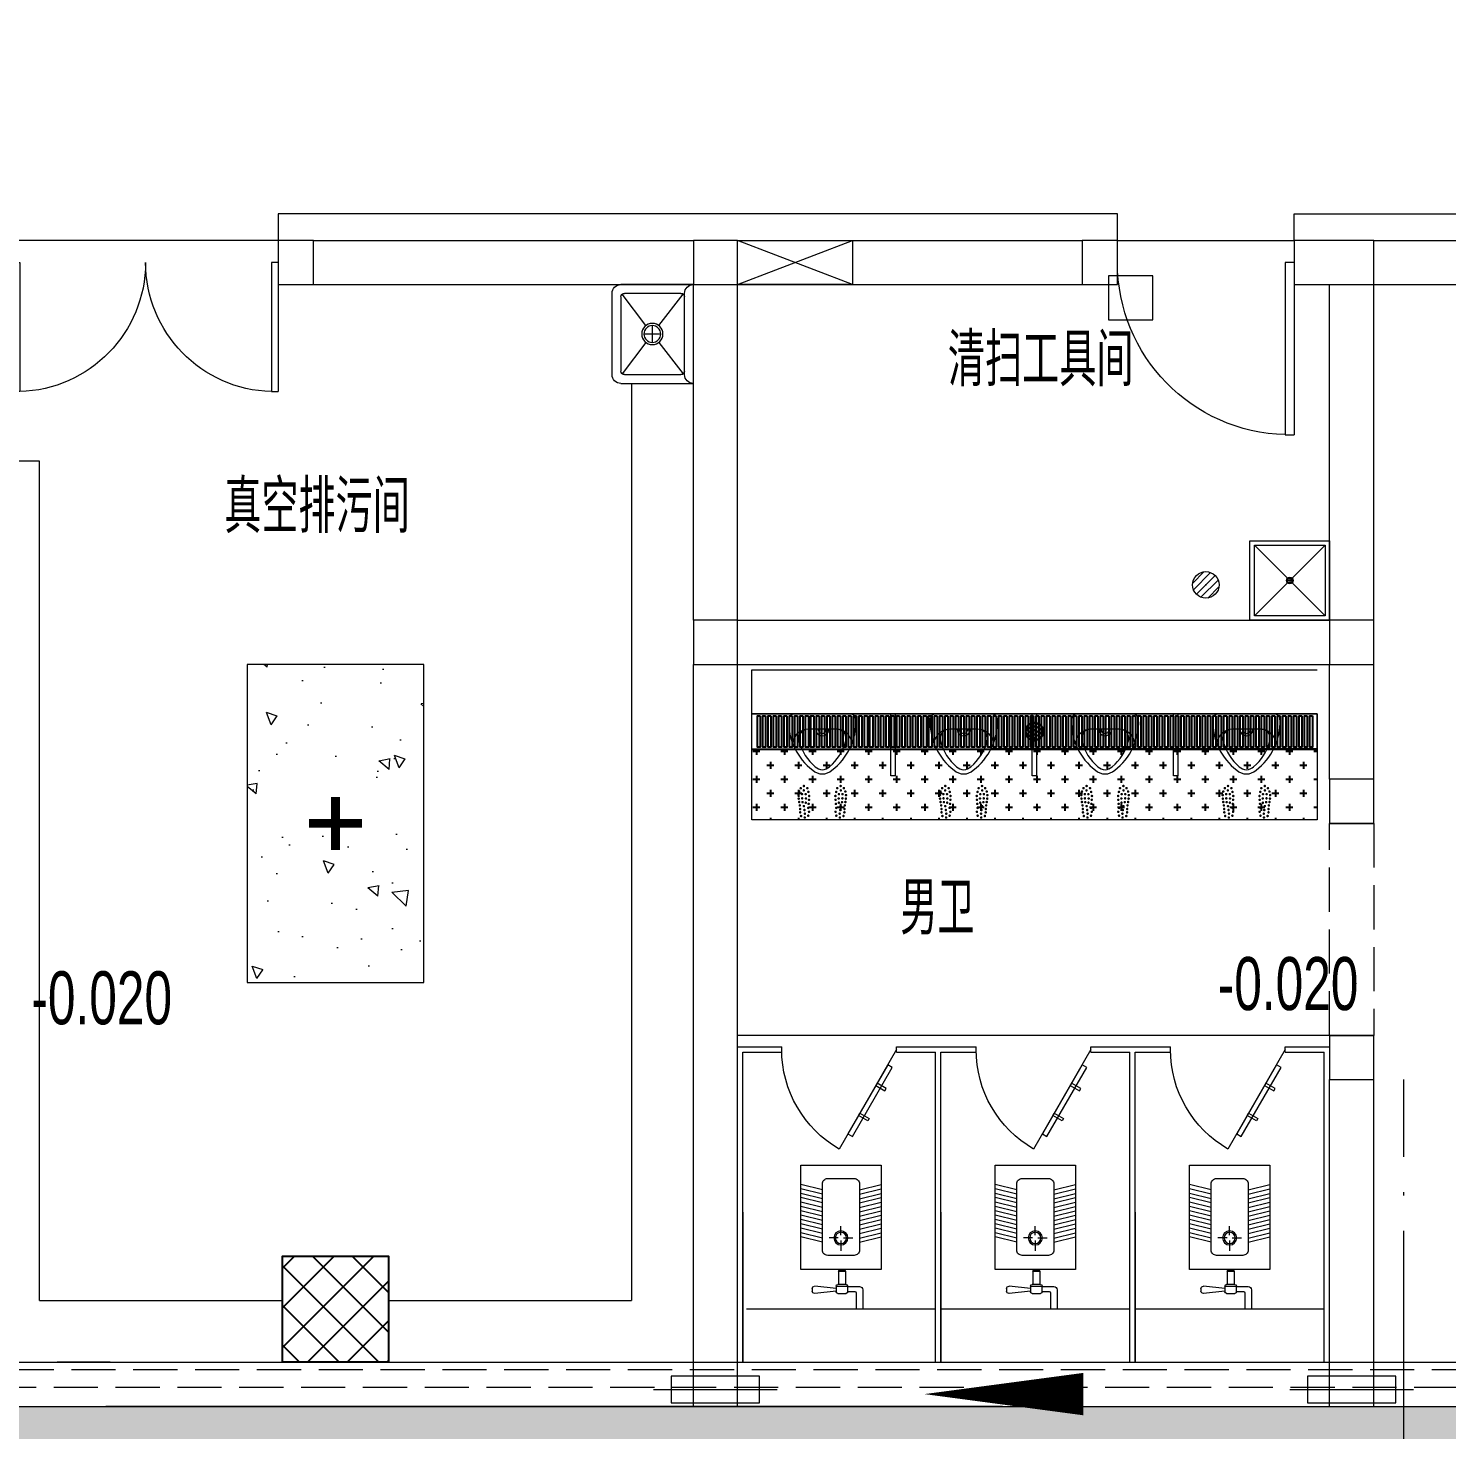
# Model space of a CAD drawing. Extents: x 4 to 13611208, y -605838 to 574722.
# Drawn here: x 13309614 to 13317640, y 207578 to 215510 of the extents above; entities that cross this region are included whole.
import ezdxf

# ---------------------------------------------------------------- set-up
doc = ezdxf.new("R2010")
doc.units = 0
doc.header["$LTSCALE"] = 1000
doc.header["$MEASUREMENT"] = 0
doc.linetypes.add('DASH', pattern=[0.35, 0.25, -0.1])
doc.linetypes.add('DOTE', pattern=[2.42, 2, -0.2, 0.02, -0.2])
for name, color, linetype, lineweight in [('1-卫生洁具', 8, 'Continuous', 5), ('1-卫生间-设备', 8, 'Continuous', 13), ('1-预埋件', 8, 'Continuous', 5), ('建筑底图', 8, 'Continuous', 13), ('预埋件', 8, 'Continuous', 5)]:
    doc.layers.add(name, color=color, linetype=linetype, lineweight=lineweight)
doc.layers.add('洁具', color=253, linetype='Continuous')
doc.layers.add('脚丫子', color=8, linetype='Continuous')
doc.styles.add('C', font='HZTXT_E', dxfattribs={"width": 0.7, "bigfont": 'HZTXT'})

# ---------------------------------------------------------------- blocks, each defined once
blk = doc.blocks.new('dxg')
at = {"layer": '预埋件', "color": 8}
blk.add_line((12400099.7, -4150605.3), (12400799.7, -4150605.3), dxfattribs=at)
blk.add_lwpolyline([(12400199.7, -4150680.3), (12400199.7, -4150530.3), (12400699.7, -4150530.3), (12400699.7, -4150680.3), (12400199.7, -4150680.3)], dxfattribs=at)
blk = doc.blocks.new('$plan$00002154')
for p, q in [((-449.999625, 450), (449.999625, 450)), ((-449.999625, -450), (-449.999625, 450)), ((-399.999625, 400), (399.999625, 400)), ((-399.999625, 400), (-26.107125, 26.1075)), ((-399.999625, -400), (-399.999625, 400)), ((26.392875, 26.3925), (399.999625, 400)), ((399.999625, 400), (399.999625, -400)), ((449.999625, 450), (449.999625, -450)), ((24.999625, 0), (-24.999625, 0)), ((0.000375, -25), (0.000375, 25)), ((-399.999625, -400), (-26.497125, -26.495)), ((26.584875, -26.585), (399.999625, -400)), ((449.999625, -450), (-449.999625, -450)), ((399.999625, -400), (-399.999625, -400))]:
    blk.add_line(p, q)
for radius in [37.5, 25]:
    blk.add_circle((0.000375, 0), radius)
blk = doc.blocks.new('小便斗')
at = {"layer": '1-卫生洁具'}
for p, q in [((4656537.5, -5638113.1), (4656537.5, -5638428.8)), ((4656624.2, -5638190.4), (4656624.2, -5638351.5))]:
    blk.add_line(p, q, dxfattribs=at)
for centre, radius, start, end in [((4656569.7, -5638113.1), 32.2, 85.60608, 180), ((4656584.7, -5638418.5), 337.8, 36.72012, 92.13291), ((4656717, -5638193.9), 92.9, 102.05962, 177.86108), ((4656677.8, -5638190.4), 53.7, 70.37171, 180), ((4656622.2, -5638409.3), 279.3, 39.88643, 74.70659), ((4656624.2, -5638271.1), 37.2, 270, 90), ((4656624.2, -5638271.1), 23.7, 270, 90), ((4656780.9, -5638279.1), 74, 6.29603, 41.33365), ((4656780.9, -5638262.8), 74, 318.66635, 353.70397), ((4656797.9, -5638271.5), 79.6, 0.38339, 43.68231), ((4656797.9, -5638270.4), 79.6, 316.31769, 359.61661), ((4656584.7, -5638123.4), 337.8, 267.86709, 323.27988), ((4656717, -5638348), 92.9, 182.13892, 257.94038), ((4656677.8, -5638351.5), 53.7, 180, 289.62829), ((4656622.2, -5638132.6), 279.3, 285.29341, 320.11357), ((4656569.7, -5638428.8), 32.2, 180, 274.39392)]:
    blk.add_arc(centre, radius, start, end, dxfattribs=at)
blk = doc.blocks.new('tyrty')
at = {"layer": '脚丫子', "const_width": 20}
for points in [[(278512, -251749, 1), (278517, -251729, 1)], [(278558, -251785, 1), (278564, -251766, 1)], [(278563, -251715, 1), (278569, -251696, 1)], [(278616, -251751, 1), (278622, -251732, 1)], [(278473, -251857, 1), (278479, -251838, 1)], [(278473, -251914, 1), (278479, -251895, 1)], [(278479, -251968, 1), (278485, -251948, 1)], [(278485, -251801, 1), (278491, -251782, 1)], [(278487, -252022, 1), (278493, -252003, 1)], [(278529, -251844, 1), (278535, -251825, 1)], [(278529, -251911, 1), (278535, -251892, 1)], [(278533, -251972, 1), (278538, -251953, 1)], [(278584, -251982, 1), (278589, -251963, 1)], [(278587, -251846, 1), (278592, -251827, 1)], [(278589, -251915, 1), (278594, -251896, 1)], [(278629, -252003, 1), (278635, -251984, 1)], [(278631, -251812, 1), (278637, -251793, 1)], [(278637, -251938, 1), (278643, -251919, 1)], [(278642, -251877, 1), (278648, -251858, 1)], [(278490, -252080, 1), (278495, -252061, 1)], [(278490, -252133, 1), (278496, -252114, 1)], [(278501, -252192, 1), (278507, -252173, 1)], [(278552, -252036, 1), (278558, -252017, 1)], [(278558, -252098, 1), (278564, -252079, 1)], [(278559, -252219, 1), (278565, -252200, 1)], [(278564, -252157, 1), (278570, -252138, 1)], [(278617, -252191, 1), (278622, -252172, 1)], [(278621, -252067, 1), (278627, -252048, 1)], [(278631, -252129, 1), (278637, -252110, 1)]]:
    blk.add_lwpolyline(points, format="xyb", close=True, dxfattribs=at)
blk = doc.blocks.new('tryrt')
at = {"layer": '脚丫子', "color": 3, "linetype": 'ByBlock', "lineweight": -3, "rotation": 1.924058197941013}
blk.add_blockref('tyrty', (-8405, -9449), dxfattribs=at)
at = {"layer": '脚丫子', "color": 3, "linetype": 'ByBlock', "lineweight": -3, "xscale": -1, "rotation": 358.075941802059}
blk.add_blockref('tyrty', (565901, -9449), dxfattribs=at)
blk = doc.blocks.new('蹲便器')
at = {"layer": '洁具', "color": 8, "lineweight": 5}
for p, q in [((-75518.7, -530036.9), (-75548.7, -529914.3)), ((-75493.6, -530036.9), (-75523.6, -529914.3)), ((-75468.4, -530036.9), (-75498.4, -529914.3)), ((-75444.4, -530036.9), (-75474.4, -529914.3)), ((-75419.3, -530036.9), (-75449.3, -529914.3)), ((-75394.2, -530036.9), (-75424.2, -529914.3)), ((-75370.2, -530036.9), (-75400.2, -529914.3)), ((-75345.1, -530036.9), (-75375.1, -529914.3)), ((-75319.9, -530036.9), (-75349.9, -529914.3)), ((-75295.9, -530036.9), (-75325.9, -529914.3)), ((-75270.8, -530036.9), (-75300.8, -529914.3)), ((-75245.7, -530036.9), (-75275.7, -529914.3)), ((-75221.7, -530036.9), (-75251.7, -529914.3)), ((-74959.3, -530114.6), (-74972.5, -529993.3)), ((-74959.7, -529979.2), (-74945, -529979.2)), ((-74944.8, -530114.6), (-74932.3, -529993.3)), ((-75246.5, -530127), (-75246.5, -530075.2)), ((-75057.7, -530127.5), (-74983.1, -530127.5)), ((-75057.7, -530127.5), (-75057.7, -530168.1)), ((-74983.1, -530171.3), (-74983.1, -530124.2)), ((-74973.5, -530114.6), (-74941.5, -530114.6)), ((-74973.5, -530114.6), (-74973.5, -530180.9)), ((-74931.9, -530124.2), (-74931.9, -530171.3)), ((-75261.2, -530141.8), (-75313.1, -530141.8)), ((-75246.5, -530156.6), (-75246.5, -530208.4)), ((-75231.7, -530141.8), (-75173.2, -530141.8)), ((-75064.1, -530133.9), (-75064.1, -530161.7)), ((-75057.7, -530168.1), (-74983.1, -530168.1)), ((-74941.5, -530180.9), (-74973.5, -530180.9)), ((-74971.5, -530180.9), (-74971.5, -530246.1)), ((-74942.4, -530180.9), (-74942.4, -530220.9)), ((-75518.7, -530246.7), (-75548.7, -530369.3)), ((-75493.6, -530246.7), (-75523.6, -530369.3)), ((-75468.4, -530246.7), (-75498.4, -530369.3)), ((-75444.4, -530246.7), (-75474.4, -530369.3)), ((-75419.3, -530246.7), (-75449.3, -530369.3)), ((-75394.2, -530246.7), (-75424.2, -530369.3)), ((-75370.2, -530246.7), (-75400.2, -530369.3)), ((-75345.1, -530246.7), (-75375.1, -530369.3)), ((-75319.9, -530246.7), (-75349.9, -530369.3)), ((-75295.9, -530246.7), (-75325.9, -530369.3)), ((-75270.8, -530246.7), (-75300.8, -530369.3)), ((-75245.7, -530246.7), (-75275.7, -530369.3)), ((-75221.7, -530246.7), (-75251.7, -530369.3)), ((-74952.3, -530265.3), (-74842.4, -530265.3)), ((-74936, -530227.3), (-74842.4, -530227.3))]:
    blk.add_line(p, q, dxfattribs=at)
blk.add_lwpolyline([(-75657.4, -529914.3), (-75657.4, -530369.3), (-75067.4, -530369.3), (-75067.4, -529914.3)], close=True, dxfattribs=at)
blk.add_lwpolyline([(-75582.4, -530066.9), (-75582.4, -530216.7, 0.414214), (-75552.4, -530246.7), (-75177.4, -530246.7, 0.414214), (-75147.4, -530216.7), (-75147.4, -530066.9, 0.414214), (-75177.4, -530036.9), (-75552.4, -530036.9, 0.414214)], format="xyb", close=True, dxfattribs=at)
for radius in [40, 31.7]:
    blk.add_circle((-75246.5, -530141.8), radius, dxfattribs=at)
for centre, radius, start, end in [((-74959.7, -529992), 12.8, 90, 185.64984), ((-74945, -529992), 12.8, 354.35016, 90), ((-75057.7, -530133.9), 6.4, 90, 180), ((-74973.5, -530124.2), 9.6, 90, 180), ((-74941.5, -530124.2), 9.6, 0, 90), ((-75057.7, -530161.7), 6.4, 180, 270), ((-74973.5, -530171.3), 9.6, 180, 270), ((-74941.5, -530171.3), 9.6, 270, 0), ((-74952.3, -530246.1), 19.2, 180, 270), ((-74936, -530220.9), 6.4, 180, 270)]:
    blk.add_arc(centre, radius, start, end, dxfattribs=at)
blk = doc.blocks.new('厕所衣钩01')
at = {"layer": '1-卫生间-设备', "color": 75}
for points in [[(41989.2, 41186), (41989.2, 41126), (42004.2, 41126), (42004.2, 41186)], [(42199.2, 41186), (42199.2, 41126), (42184.2, 41126), (42184.2, 41186)], [(41869.2, 41156), (41869.2, 41126), (42319.2, 41126), (42319.2, 41156)]]:
    blk.add_lwpolyline(points, close=True, dxfattribs=at)
blk = doc.blocks.new('$lvtry$00000171')
for p, q in [((-74.2, 10.6), (-10.6, 74.2)), ((-69.8, -27.4), (27.4, 69.8)), ((-53, -53), (53, 53)), ((-27.4, -69.8), (69.8, 27.4)), ((10.6, -74.2), (74.2, -10.6))]:
    blk.add_line(p, q)
blk.add_circle((0, 0), 75)
blk.add_point((0, 0))
blk = doc.blocks.new('拖布池')
at = {"layer": '1-卫生洁具'}
for p, q in [((61545.4, 43757.3), (61545.4, 44167.3)), ((61545.4, 44167.3), (62105.4, 44167.3)), ((62105.4, 44167.3), (62105.4, 43757.3)), ((61595.4, 44117.3), (62055.4, 44117.3)), ((61595.4, 43777.3), (61595.4, 44097.3)), ((61777.5, 43971.4), (61599.5, 44109.3)), ((61873.4, 43971.4), (62051.4, 44109.3)), ((62055.4, 44097.3), (62055.4, 43777.3)), ((61777.9, 43935.3), (61872.9, 43935.3)), ((61825.4, 43982.8), (61825.4, 43887.8)), ((61777.5, 43899.2), (61599.5, 43765.3)), ((61873.4, 43899.2), (62051.4, 43765.3)), ((62035.4, 43757.3), (61615.4, 43757.3)), ((61595.4, 43707.3), (62055.4, 43707.3))]:
    blk.add_line(p, q, dxfattribs=at)
for radius in [60, 47.5]:
    blk.add_circle((61825.4, 43935.3), radius, dxfattribs=at)
for centre, radius, start, end in [((61595.4, 44167.3), 50, 180, 270), ((62055.4, 44167.3), 50, 270, 0), ((61615.4, 44097.3), 20, 90, 180), ((62035.4, 44097.3), 20, 0, 90), ((61595.4, 43757.3), 50, 180, 270), ((61615.4, 43777.3), 20, 180, 270), ((62035.4, 43777.3), 20, 270, 0), ((62055.4, 43757.3), 50, 270, 0)]:
    blk.add_arc(centre, radius, start, end, dxfattribs=at)
blk = doc.blocks.new('ymj')
at = {"layer": '1-预埋件', "const_width": 50}
for points in [[(742673.8, -214913.8), (742673.8, -214613.8)], [(742523.8, -214763.8), (742823.8, -214763.8)]]:
    blk.add_lwpolyline(points, dxfattribs=at)
blk = doc.blocks.new('_FZH')
blk.add_lwpolyline([(-0.5, -0.5), (0.5, -0.5), (0.5, 0.5), (-0.5, 0.5)], close=True)
blk = doc.blocks.new('$DorLib2D$00000002')
for p, q in [((-0.5, 0), (-0.5, 0.4875)), ((-0.475, 0.4875), (-0.5, 0.4875)), ((-0.475, 0), (-0.475, 0.4875)), ((0.475, 0), (0.475, 0.4875)), ((0.475, 0.4875), (0.5, 0.4875)), ((0.5, 0), (0.5, 0.4875)), ((-0.5, 0), (-0.475, 0)), ((0.5, 0), (0.475, 0))]:
    blk.add_line(p, q)
at = {"lineweight": 13}
for centre, start, end in [((-0.4875, 0), 0, 88.5307), ((0.4875, 0), 91.4693, 180)]:
    blk.add_arc(centre, 0.4875, start, end, dxfattribs=at)
blk = doc.blocks.new('$DorLib2D$00000001')
for p, q in [((0.45, 0.975), (0.5, 0.975)), ((0.45, 0), (0.45, 0.975)), ((0.5, 0), (0.5, 0.975)), ((0.5, 0), (0.45, 0))]:
    blk.add_line(p, q)
at = {"lineweight": 13}
blk.add_arc((0.475, 0), 0.975, 91.46928, 180, dxfattribs=at)

msp = doc.modelspace()

# ---------------------------------------------------------------- hatches: boundary and pattern name
at = {"layer": '建筑底图'}
h = msp.add_hatch(dxfattribs=at)
h.set_pattern_fill('钢筋混凝土', color=8, scale=100, style=0)
h.set_pattern_definition([(45, (0.27, -129739.5), (-176.7766953, 176.7766953), []), (50, (0.27, -129739.5), (717.260183, -62.752135), [75, -825]), (355, (0.3, -129739.5), (-138.751334, 752.192134), [60, -660]), (100.4514, (60.04, -129744.7), (578.50938, 689.439542), [63.74019, -701.142112]), (46.1842, (0.3, -129539.5), (1067.24105, -165.519014), [112.5, -1237.5]), (96.6356, (89.2, -129553.3), (934.662706, 974.11787), [95.61029, -1051.713]), (351.1842, (0.3, -129539.5), (934.661945, 974.1186), [90, -990]), (21, (100.27, -129589.5), (596.907052, -402.61889), [75, -825]), (326, (100.3, -129589.5), (243.31533, 725.150045), [60, -660]), (71.4514, (150, -129623.04), (840.22263, 322.530497), [63.74019, -701.142112]), (37.5, (0.27, -129739.5), (12.1598553, 332.893854), [0, -652, 0, -670, 0, -662.5]), (7.5, (0.27, -129739.5), (263.069537, 394.411712), [0, -382, 0, -637, 0, -252.5]), (327.5, (-222.73, -129739.5), (533.822436, -22.554872), [0, -250, 0, -780, 0, -1035]), (317.5, (-322.73, -129739.5), (583.18617, 100.104982), [0, -325, 0, -518, 0, -735])])
h.paths.add_polyline_path([(13333997.4, 224709.5), (13294898.3, 224709.5), (13294898.3, 217009.5), (13299947.4, 217009.5), (13299947.4, 207109.5), (13319627.4, 207109.5), (13319627.4, 206729.5), (13320127.4, 206729.5), (13320127.4, 209209.5), (13325547.4, 209209.5), (13325547.4, 208709.5), (13326297.4, 208709.5), (13326297.4, 206729.5), (13326897.4, 206729.5), (13326897.4, 207229.5), (13326897.4, 209309.5), (13326147.4, 209309.5), (13326147.4, 213709.5), (13326897.4, 213709.5), (13326897.4, 214309.5), (13325547.4, 214309.5), (13325547.4, 209809.5), (13319627.4, 209809.5), (13319627.4, 207709.5), (13300547.4, 207709.5), (13300547.4, 217009.5), (13304147.4, 217009.5), (13304147.4, 217609.5), (13295398.3, 217609.5), (13295398.3, 224109.5), (13333397.4, 224109.5), (13333397.4, 213709.5), (13334147.4, 213709.5), (13334147.4, 209309.5), (13333397.4, 209309.5), (13333397.4, 206729.5), (13333697.4, 206729.5), (13333997.4, 206729.5), (13333997.4, 208709.5), (13334747.4, 208709.5), (13334747.4, 214309.5), (13333997.4, 214309.5)])
h.paths.add_polyline_path([(13326897.4, 217609.5), (13305647.4, 217609), (13305647.4, 217009.5), (13326897.4, 217009.5)], flags=17)
h = msp.add_hatch(dxfattribs=at)
h.set_pattern_fill('混凝土', color=256, scale=100, angle=90)
h.set_pattern_definition([(140, (12899635.4, -564727.2), (62.75213, 717.2602), [75, -825]), (85, (12899635.4, -564727.2), (-752.19213, -138.75133), [60, -660]), (190.4514, (12899640.6, -564667.4), (-689.43954, 578.5094), [63.7402, -701.1421]), (136.1842, (12899435.4, -564727.2), (165.519, 1067.24105), [112.5, -1237.5]), (186.6356, (12899449.2, -564638.3), (-974.1179, 934.6627), [95.6103, -1051.713]), (81.1842, (12899435.4, -564727.2), (-974.1186, 934.662), [90, -990]), (111, (12899485.4, -564627.2), (402.6189, 596.90705), [75, -825]), (56, (12899485.4, -564627.2), (-725.15005, 243.31533), [60, -660]), (161.4514, (12899518.9, -564577.46), (-322.5305, 840.22263), [63.7402, -701.1421]), (127.5, (12899635.38, -564727.2), (-332.893854, 12.159855), [0, -652, 0, -670, 0, -662.5]), (97.5, (12899635.38, -564727.2), (-394.41171, 263.06954), [0, -382, 0, -637, 0, -252.5]), (57.5, (12899635.38, -564950.2), (22.55487, 533.82244), [0, -250, 0, -780, 0, -1035]), (47.5, (12899635.4, -565050.2), (-100.10498, 583.18617), [0, -325, 0, -518, 0, -735])])
h.paths.add_polyline_path([(13310852.4, 211909.5), (13310852.4, 210109.5), (13311852.4, 210109.5), (13311852.4, 211909.5)])
at = {"layer": '建筑底图', "linetype": 'ByBlock', "lineweight": -3}
h = msp.add_hatch(dxfattribs=at)
h.set_pattern_fill('ANSI31', color=256, scale=10)
h.set_pattern_definition([(45, (13963797.23, 905754.997), (-11.22532015, 11.22532015), [])])
edge = h.paths.add_edge_path()
edge.add_arc((13315307.2, 211529.7), 50, 0, 360)
h = msp.add_hatch(dxfattribs=at)
h.set_pattern_fill('CROSS', color=256, scale=50, angle=90)
h.set_pattern_definition([(270, (13064258.46, 482979.07), (-79.375, -79.375), [39.6875, -119.0625]), (180, (13064278.3, 482959.225), (-79.375, 79.375), [39.6875, -119.0625])])
h.paths.add_polyline_path([(13313707.4, 211429.5), (13313707.4, 211029.5), (13316907.4, 211029.5), (13316907.4, 211429.5)])
h = msp.add_hatch(dxfattribs=at)
h.set_pattern_fill('ANSI37', color=256, scale=100)
h.set_pattern_definition([(45, (14000630.21, 855862.88), (-112.253202, 112.253202), []), (135, (14000630.21, 855862.88), (-112.253202, -112.253202), [])])
h.paths.add_polyline_path([(13311652.4, 207959.5), (13311052.4, 207959.5), (13311052.4, 208559.5), (13311652.4, 208559.5)])

# ---------------------------------------------------------------- linework, layer by layer
at = {"layer": '建筑底图', "ltscale": 3}
for p, q in [((13315777.4, 214459.5), (13311027.4, 214459.5)), ((13311027.4, 214459.5), (13311027.4, 214309.5)), ((13315777.4, 214309.5), (13315777.4, 214459.5)), ((13313657.4, 208809.5), (13313657.4, 207959.5)), ((13314777.4, 208809.5), (13314777.4, 207959.5)), ((13315877.4, 208809.5), (13315877.4, 207959.5)), ((13314777.4, 208609.5), (13314777.4, 207959.5)), ((13315877.4, 208609.5), (13315877.4, 207959.5))]:
    msp.add_line(p, q, dxfattribs=at)
at = {"layer": '建筑底图'}
for p, q in [((13311027.4, 214309.5), (13309527.4, 214309.5)), ((13311227.4, 214309.5), (13313377.4, 214309.5)), ((13313627.4, 214309.5), (13315577.4, 214309.5)), ((13315777.4, 214309.5), (13316777.4, 214309.5)), ((13317227.4, 214309.5), (13318227.4, 214309.5)), ((13311227.4, 214059.5), (13313377.4, 214059.5)), ((13313377.4, 212159.5), (13313377.4, 214059.5)), ((13313627.4, 212159.5), (13313627.4, 214059.5)), ((13313627.4, 214059.5), (13315577.4, 214059.5)), ((13316977.4, 212159.5), (13316977.4, 214059.5)), ((13317227.4, 212159.5), (13317227.4, 214059.5)), ((13317227.4, 214059.5), (13318227.4, 214059.5)), ((13313027.4, 213499.5), (13313027.4, 208309.5)), ((13309677.4, 213059.5), (13309327.4, 213059.5)), ((13309677.4, 208309.5), (13309677.4, 213059.5)), ((13313627.4, 212159.5), (13316977.4, 212159.5)), ((13313377.4, 207709.5), (13313377.4, 211909.5)), ((13313627.4, 211909.5), (13316977.4, 211909.5)), ((13313627.4, 207709.5), (13313627.4, 211909.5)), ((13316977.4, 211259.5), (13316977.4, 211909.5)), ((13317227.4, 211259.5), (13317227.4, 211909.5)), ((13313707.4, 211879.5), (13316907.4, 211879.5)), ((13313707.4, 211629.5), (13316907.4, 211629.5)), ((13316977.4, 209809.5), (13313627.4, 209809.5)), ((13313627.4, 207959.5), (13313627.4, 209744.5)), ((13313627.4, 209744.5), (13313877.4, 209744.5)), ((13313677.4, 209744.5), (13313827.4, 209744.5)), ((13313877.4, 209714.5), (13313877.4, 209744.5)), ((13314527.4, 209744.5), (13314727.4, 209744.5)), ((13314527.4, 209714.5), (13314527.4, 209744.5)), ((13314697.4, 209744.5), (13314927.4, 209744.5)), ((13314747.4, 209744.5), (13314977.4, 209744.5)), ((13314977.4, 209714.5), (13314977.4, 209744.5)), ((13315627.4, 209744.5), (13315827.4, 209744.5)), ((13315627.4, 209714.5), (13315627.4, 209744.5)), ((13315797.4, 209744.5), (13316027.4, 209744.5)), ((13315847.4, 209744.5), (13316077.4, 209744.5)), ((13316077.4, 209714.5), (13316077.4, 209744.5)), ((13316727.4, 209744.5), (13316927.4, 209744.5)), ((13316727.4, 209714.5), (13316727.4, 209744.5)), ((13316897.4, 209744.5), (13316977.4, 209744.5)), ((13313657.4, 207959.5), (13313657.4, 209714.5)), ((13313657.4, 209714.5), (13313877.4, 209714.5)), ((13313657.4, 207959.5), (13313657.4, 209714.5)), ((13313677.4, 209714.5), (13313827.4, 209714.5)), ((13314527.4, 209714.5), (13314747.4, 209714.5)), ((13314747.4, 207959.5), (13314747.4, 209714.5)), ((13314777.4, 207959.5), (13314777.4, 209714.5)), ((13314777.4, 209714.5), (13314927.4, 209714.5)), ((13314777.4, 207959.5), (13314777.4, 209714.5)), ((13314777.4, 209714.5), (13314977.4, 209714.5)), ((13315627.4, 209714.5), (13315847.4, 209714.5)), ((13315847.4, 207959.5), (13315847.4, 209714.5)), ((13315877.4, 207959.5), (13315877.4, 209714.5)), ((13315877.4, 209714.5), (13316027.4, 209714.5)), ((13315877.4, 207959.5), (13315877.4, 209714.5)), ((13315877.4, 209714.5), (13316077.4, 209714.5)), ((13316727.4, 209714.5), (13316947.4, 209714.5)), ((13316947.4, 207959.5), (13316947.4, 209714.5)), ((13316977.4, 207709.5), (13316977.4, 209559.5)), ((13317227.4, 207709.5), (13317227.4, 209559.5)), ((13309677.4, 208309.5), (13311052.4, 208309.5)), ((13311652.4, 208309.5), (13313027.4, 208309.5)), ((13314747.4, 208259.5), (13313677.4, 208259.5)), ((13315847.4, 208259.5), (13314777.4, 208259.5)), ((13316947.4, 208259.5), (13315877.4, 208259.5)), ((13310077.4, 207959.5), (13309777.4, 207959.5)), ((13300547.4, 207709.5), (13319627.4, 207709.5)), ((13315127.4, 207709.5), (13310052.4, 207709.5)), ((13313377.4, 207709.5), (13313627.4, 207709.5)), ((13316977.4, 207709.5), (13317227.4, 207709.5))]:
    msp.add_line(p, q, dxfattribs=at)
at = {"layer": '建筑底图', "linetype": 'ByBlock'}
for p, q in [((13313707.4, 211029.5), (13313707.4, 211879.5)), ((13316907, 211029.5), (13313707.4, 211029.5))]:
    msp.add_line(p, q, dxfattribs=at)
at = {"layer": '建筑底图', "linetype": 'ByBlock', "lineweight": -3}
for p, q in [((13313707.4, 211429.5), (13316907.4, 211429.5)), ((13316907.4, 211429.5), (13315059.7, 211429.5))]:
    msp.add_line(p, q, dxfattribs=at)
at = {"layer": '建筑底图', "linetype": 'DASH'}
for p, q in [((13317227.4, 211009.5), (13316977.4, 211009.5)), ((13316977.4, 209809.5), (13317227.4, 209809.5))]:
    msp.add_line(p, q, dxfattribs=at)
at = {"layer": '建筑底图', "color": 8, "linetype": 'DOTE'}
msp.add_line((13317397.4, 180083), (13317397.4, 209559.5), dxfattribs=at)
at = {"layer": '建筑底图', "linetype": 'DASH'}
for points in [[(13300657.4, 217009.5), (13300657.4, 207819.5), (13319627.4, 207819.5)], [(13300757.4, 217009.5), (13300757.4, 207919.5), (13319627.4, 207919.5)]]:
    msp.add_lwpolyline(points, dxfattribs=at)
at = {"layer": '建筑底图', "ltscale": 3}
for points in [[(13300797.4, 217009.5), (13300797.4, 207959.5), (13319627.4, 207959.5)], [(13316777.4, 214309.5), (13316777.4, 214459.5), (13318427.4, 214459.5)]]:
    msp.add_lwpolyline(points, dxfattribs=at)
at = {"layer": '建筑底图', "elevation": 3500}
msp.add_lwpolyline([(13313627.4, 214309.5), (13314277.4, 214309.5), (13314277.4, 214059.5), (13313627.4, 214059.5)], close=True, dxfattribs=at)
at = {"layer": '建筑底图'}
msp.add_lwpolyline([(13314277.1, 214059.5), (13313627.4, 214309.5)], dxfattribs=at)
at = {"layer": '建筑底图', "elevation": 3500}
msp.add_lwpolyline([(13313627.4, 214059.5), (13314277.1, 214309.5)], dxfattribs=at)
at = {"layer": '建筑底图'}
for points in [[(13310852.4, 211909.5), (13310852.4, 210109.5), (13311852.4, 210109.5), (13311852.4, 211909.5)], [(13314519.9, 211629.5), (13314519.9, 211279.5), (13314494.9, 211279.5), (13314494.9, 211629.5)], [(13315319.9, 211629.5), (13315319.9, 211279.5), (13315294.9, 211279.5), (13315294.9, 211629.5)], [(13316119.9, 211629.5), (13316119.9, 211279.5), (13316094.9, 211279.5), (13316094.9, 211629.5)]]:
    msp.add_lwpolyline(points, close=True, dxfattribs=at)
at = {"layer": '建筑底图', "linetype": 'ByBlock'}
for points in [[(13313707.4, 211629.5), (13316907.4, 211629.5), (13316907.4, 211029.5), (13313707.4, 211029.5)], [(13313707.4, 211429.5), (13316907.4, 211429.5), (13316907.4, 211629.5), (13313707.4, 211629.5)]]:
    msp.add_lwpolyline(points, dxfattribs=at)
at = {"layer": '建筑底图', "linetype": 'ByBlock', "lineweight": -3}
for points in [[(13313754.9, 211617.9), (13313754.9, 211441.1), (13313739.6, 211441.1), (13313739.6, 211617.9)], [(13313754.9, 211617.9), (13313754.9, 211441.1), (13313739.6, 211441.1), (13313739.6, 211617.9)], [(13313785.3, 211617.9), (13313785.3, 211441.1), (13313769.9, 211441.1), (13313769.9, 211617.9)], [(13313815.6, 211617.9), (13313815.6, 211441.1), (13313800.3, 211441.1), (13313800.3, 211617.9)], [(13313815.6, 211617.9), (13313815.6, 211441.1), (13313800.3, 211441.1), (13313800.3, 211617.9)], [(13313846, 211617.9), (13313846, 211441.1), (13313830.6, 211441.1), (13313830.6, 211617.9)], [(13313876.3, 211617.9), (13313876.3, 211441.1), (13313861, 211441.1), (13313861, 211617.9)], [(13313906.7, 211617.9), (13313906.7, 211441.1), (13313891.3, 211441.1), (13313891.3, 211617.9)], [(13313906.7, 211617.9), (13313906.7, 211441.1), (13313891.3, 211441.1), (13313891.3, 211617.9)], [(13313937, 211617.9), (13313937, 211441.1), (13313921.7, 211441.1), (13313921.7, 211617.9)], [(13313967.4, 211617.9), (13313967.4, 211441.1), (13313952, 211441.1), (13313952, 211617.9)], [(13313967.4, 211617.9), (13313967.4, 211441.1), (13313952, 211441.1), (13313952, 211617.9)], [(13313997.7, 211617.9), (13313997.7, 211441.1), (13313982.4, 211441.1), (13313982.4, 211617.9)], [(13314028.1, 211617.9), (13314028.1, 211441.1), (13314012.7, 211441.1), (13314012.7, 211617.9)], [(13314028.1, 211617.9), (13314028.1, 211441.1), (13314012.7, 211441.1), (13314012.7, 211617.9)], [(13314058.4, 211617.9), (13314058.4, 211441.1), (13314043.1, 211441.1), (13314043.1, 211617.9)], [(13314088.8, 211617.9), (13314088.8, 211441.1), (13314073.4, 211441.1), (13314073.4, 211617.9)], [(13314088.8, 211617.9), (13314088.8, 211441.1), (13314073.4, 211441.1), (13314073.4, 211617.9)], [(13314119.2, 211617.9), (13314119.2, 211441.1), (13314103.8, 211441.1), (13314103.8, 211617.9)], [(13314149.5, 211617.9), (13314149.5, 211441.1), (13314134.2, 211441.1), (13314134.2, 211617.9)], [(13314149.5, 211617.9), (13314149.5, 211441.1), (13314134.2, 211441.1), (13314134.2, 211617.9)], [(13314179.9, 211617.9), (13314179.9, 211441.1), (13314164.5, 211441.1), (13314164.5, 211617.9)], [(13314210.2, 211617.9), (13314210.2, 211441.1), (13314194.9, 211441.1), (13314194.9, 211617.9)], [(13314210.2, 211617.9), (13314210.2, 211441.1), (13314194.9, 211441.1), (13314194.9, 211617.9)], [(13314240.6, 211617.9), (13314240.6, 211441.1), (13314225.2, 211441.1), (13314225.2, 211617.9)], [(13314270.9, 211617.9), (13314270.9, 211441.1), (13314255.6, 211441.1), (13314255.6, 211617.9)], [(13314270.9, 211617.9), (13314270.9, 211441.1), (13314255.6, 211441.1), (13314255.6, 211617.9)], [(13314301.3, 211617.9), (13314301.3, 211441.1), (13314285.9, 211441.1), (13314285.9, 211617.9)], [(13314331.6, 211617.9), (13314331.6, 211441.1), (13314316.3, 211441.1), (13314316.3, 211617.9)], [(13314331.6, 211617.9), (13314331.6, 211441.1), (13314316.3, 211441.1), (13314316.3, 211617.9)], [(13314362, 211617.9), (13314362, 211441.1), (13314346.6, 211441.1), (13314346.6, 211617.9)], [(13314392.3, 211617.9), (13314392.3, 211441.1), (13314377, 211441.1), (13314377, 211617.9)], [(13314392.3, 211617.9), (13314392.3, 211441.1), (13314377, 211441.1), (13314377, 211617.9)], [(13314422.7, 211617.9), (13314422.7, 211441.1), (13314407.3, 211441.1), (13314407.3, 211617.9)], [(13314453, 211617.9), (13314453, 211441.1), (13314437.7, 211441.1), (13314437.7, 211617.9)], [(13314453, 211617.9), (13314453, 211441.1), (13314437.7, 211441.1), (13314437.7, 211617.9)], [(13314483.4, 211617.9), (13314483.4, 211441.1), (13314468, 211441.1), (13314468, 211617.9)], [(13314513.7, 211617.9), (13314513.7, 211441.1), (13314498.4, 211441.1), (13314498.4, 211617.9)], [(13314513.7, 211617.9), (13314513.7, 211441.1), (13314498.4, 211441.1), (13314498.4, 211617.9)], [(13314544.1, 211617.9), (13314544.1, 211441.1), (13314528.7, 211441.1), (13314528.7, 211617.9)], [(13314574.4, 211617.9), (13314574.4, 211441.1), (13314559.1, 211441.1), (13314559.1, 211617.9)], [(13314574.4, 211617.9), (13314574.4, 211441.1), (13314559.1, 211441.1), (13314559.1, 211617.9)], [(13314604.8, 211617.9), (13314604.8, 211441.1), (13314589.4, 211441.1), (13314589.4, 211617.9)], [(13314635.1, 211617.9), (13314635.1, 211441.1), (13314619.8, 211441.1), (13314619.8, 211617.9)], [(13314635.1, 211617.9), (13314635.1, 211441.1), (13314619.8, 211441.1), (13314619.8, 211617.9)], [(13314665.5, 211617.9), (13314665.5, 211441.1), (13314650.1, 211441.1), (13314650.1, 211617.9)], [(13314695.9, 211617.9), (13314695.9, 211441.1), (13314680.5, 211441.1), (13314680.5, 211617.9)], [(13314695.9, 211617.9), (13314695.9, 211441.1), (13314680.5, 211441.1), (13314680.5, 211617.9)], [(13314726.2, 211617.9), (13314726.2, 211441.1), (13314710.9, 211441.1), (13314710.9, 211617.9)], [(13314756.6, 211617.9), (13314756.6, 211441.1), (13314741.2, 211441.1), (13314741.2, 211617.9)], [(13314756.6, 211617.9), (13314756.6, 211441.1), (13314741.2, 211441.1), (13314741.2, 211617.9)], [(13314786.9, 211617.9), (13314786.9, 211441.1), (13314771.6, 211441.1), (13314771.6, 211617.9)], [(13314817.3, 211617.9), (13314817.3, 211441.1), (13314801.9, 211441.1), (13314801.9, 211617.9)], [(13314817.3, 211617.9), (13314817.3, 211441.1), (13314801.9, 211441.1), (13314801.9, 211617.9)], [(13314847.6, 211617.9), (13314847.6, 211441.1), (13314832.3, 211441.1), (13314832.3, 211617.9)], [(13314878, 211617.9), (13314878, 211441.1), (13314862.6, 211441.1), (13314862.6, 211617.9)], [(13314878, 211617.9), (13314878, 211441.1), (13314862.6, 211441.1), (13314862.6, 211617.9)], [(13314908.3, 211617.9), (13314908.3, 211441.1), (13314893, 211441.1), (13314893, 211617.9)], [(13314938.7, 211617.9), (13314938.7, 211441.1), (13314923.3, 211441.1), (13314923.3, 211617.9)], [(13314938.7, 211617.9), (13314938.7, 211441.1), (13314923.3, 211441.1), (13314923.3, 211617.9)], [(13314969, 211617.9), (13314969, 211441.1), (13314953.7, 211441.1), (13314953.7, 211617.9)], [(13314999.4, 211617.9), (13314999.4, 211441.1), (13314984, 211441.1), (13314984, 211617.9)], [(13314999.4, 211617.9), (13314999.4, 211441.1), (13314984, 211441.1), (13314984, 211617.9)], [(13315029.7, 211617.9), (13315029.7, 211441.1), (13315014.4, 211441.1), (13315014.4, 211617.9)], [(13315060.1, 211617.9), (13315060.1, 211441.1), (13315044.7, 211441.1), (13315044.7, 211617.9)], [(13315060.1, 211617.9), (13315060.1, 211441.1), (13315044.7, 211441.1), (13315044.7, 211617.9)], [(13315090.4, 211617.9), (13315090.4, 211441.1), (13315075.1, 211441.1), (13315075.1, 211617.9)], [(13315120.8, 211617.9), (13315120.8, 211441.1), (13315105.4, 211441.1), (13315105.4, 211617.9)], [(13315151.1, 211617.9), (13315151.1, 211441.1), (13315135.8, 211441.1), (13315135.8, 211617.9)], [(13315151.1, 211617.9), (13315151.1, 211441.1), (13315135.8, 211441.1), (13315135.8, 211617.9)], [(13315181.5, 211617.9), (13315181.5, 211441.1), (13315166.1, 211441.1), (13315166.1, 211617.9)], [(13315211.9, 211617.9), (13315211.9, 211441.1), (13315196.5, 211441.1), (13315196.5, 211617.9)], [(13315211.9, 211617.9), (13315211.9, 211441.1), (13315196.5, 211441.1), (13315196.5, 211617.9)], [(13315242.2, 211617.9), (13315242.2, 211441.1), (13315226.9, 211441.1), (13315226.9, 211617.9)], [(13315272.6, 211617.9), (13315272.6, 211441.1), (13315257.2, 211441.1), (13315257.2, 211617.9)], [(13315272.6, 211617.9), (13315272.6, 211441.1), (13315257.2, 211441.1), (13315257.2, 211617.9)], [(13315302.9, 211617.9), (13315302.9, 211441.1), (13315287.6, 211441.1), (13315287.6, 211617.9)], [(13315333.3, 211617.9), (13315333.3, 211441.1), (13315317.9, 211441.1), (13315317.9, 211617.9)], [(13315333.3, 211617.9), (13315333.3, 211441.1), (13315317.9, 211441.1), (13315317.9, 211617.9)], [(13315363.6, 211617.9), (13315363.6, 211441.1), (13315348.3, 211441.1), (13315348.3, 211617.9)], [(13315394, 211617.9), (13315394, 211441.1), (13315378.6, 211441.1), (13315378.6, 211617.9)], [(13315394, 211617.9), (13315394, 211441.1), (13315378.6, 211441.1), (13315378.6, 211617.9)], [(13315424.3, 211617.9), (13315424.3, 211441.1), (13315409, 211441.1), (13315409, 211617.9)], [(13315454.7, 211617.9), (13315454.7, 211441.1), (13315439.3, 211441.1), (13315439.3, 211617.9)], [(13315454.7, 211617.9), (13315454.7, 211441.1), (13315439.3, 211441.1), (13315439.3, 211617.9)], [(13315485, 211617.9), (13315485, 211441.1), (13315469.7, 211441.1), (13315469.7, 211617.9)], [(13315515.4, 211617.9), (13315515.4, 211441.1), (13315500, 211441.1), (13315500, 211617.9)], [(13315515.4, 211617.9), (13315515.4, 211441.1), (13315500, 211441.1), (13315500, 211617.9)], [(13315545.7, 211617.9), (13315545.7, 211441.1), (13315530.4, 211441.1), (13315530.4, 211617.9)], [(13315576.1, 211617.9), (13315576.1, 211441.1), (13315560.7, 211441.1), (13315560.7, 211617.9)], [(13315576.1, 211617.9), (13315576.1, 211441.1), (13315560.7, 211441.1), (13315560.7, 211617.9)], [(13315606.4, 211617.9), (13315606.4, 211441.1), (13315591.1, 211441.1), (13315591.1, 211617.9)], [(13315636.8, 211617.9), (13315636.8, 211441.1), (13315621.4, 211441.1), (13315621.4, 211617.9)], [(13315636.8, 211617.9), (13315636.8, 211441.1), (13315621.4, 211441.1), (13315621.4, 211617.9)], [(13315667.1, 211617.9), (13315667.1, 211441.1), (13315651.8, 211441.1), (13315651.8, 211617.9)], [(13315697.5, 211617.9), (13315697.5, 211441.1), (13315682.1, 211441.1), (13315682.1, 211617.9)], [(13315697.5, 211617.9), (13315697.5, 211441.1), (13315682.1, 211441.1), (13315682.1, 211617.9)], [(13315727.8, 211617.9), (13315727.8, 211441.1), (13315712.5, 211441.1), (13315712.5, 211617.9)], [(13315758.2, 211617.9), (13315758.2, 211441.1), (13315742.8, 211441.1), (13315742.8, 211617.9)], [(13315758.2, 211617.9), (13315758.2, 211441.1), (13315742.8, 211441.1), (13315742.8, 211617.9)], [(13315788.6, 211617.9), (13315788.6, 211441.1), (13315773.2, 211441.1), (13315773.2, 211617.9)], [(13315818.9, 211617.9), (13315818.9, 211441.1), (13315803.6, 211441.1), (13315803.6, 211617.9)], [(13315818.9, 211617.9), (13315818.9, 211441.1), (13315803.6, 211441.1), (13315803.6, 211617.9)], [(13315849.3, 211617.9), (13315849.3, 211441.1), (13315833.9, 211441.1), (13315833.9, 211617.9)], [(13315879.6, 211617.9), (13315879.6, 211441.1), (13315864.3, 211441.1), (13315864.3, 211617.9)], [(13315879.6, 211617.9), (13315879.6, 211441.1), (13315864.3, 211441.1), (13315864.3, 211617.9)], [(13315910, 211617.9), (13315910, 211441.1), (13315894.6, 211441.1), (13315894.6, 211617.9)], [(13315940.3, 211617.9), (13315940.3, 211441.1), (13315925, 211441.1), (13315925, 211617.9)], [(13315940.3, 211617.9), (13315940.3, 211441.1), (13315925, 211441.1), (13315925, 211617.9)], [(13315970.7, 211617.9), (13315970.7, 211441.1), (13315955.3, 211441.1), (13315955.3, 211617.9)], [(13316001, 211617.9), (13316001, 211441.1), (13315985.7, 211441.1), (13315985.7, 211617.9)], [(13316001, 211617.9), (13316001, 211441.1), (13315985.7, 211441.1), (13315985.7, 211617.9)], [(13316031.4, 211617.9), (13316031.4, 211441.1), (13316016, 211441.1), (13316016, 211617.9)], [(13316061.7, 211617.9), (13316061.7, 211441.1), (13316046.4, 211441.1), (13316046.4, 211617.9)], [(13316061.7, 211617.9), (13316061.7, 211441.1), (13316046.4, 211441.1), (13316046.4, 211617.9)], [(13316092.1, 211617.9), (13316092.1, 211441.1), (13316076.7, 211441.1), (13316076.7, 211617.9)], [(13316122.4, 211617.9), (13316122.4, 211441.1), (13316107.1, 211441.1), (13316107.1, 211617.9)], [(13316122.4, 211617.9), (13316122.4, 211441.1), (13316107.1, 211441.1), (13316107.1, 211617.9)], [(13316152.8, 211617.9), (13316152.8, 211441.1), (13316137.4, 211441.1), (13316137.4, 211617.9)], [(13316183.1, 211617.9), (13316183.1, 211441.1), (13316167.8, 211441.1), (13316167.8, 211617.9)], [(13316183.1, 211617.9), (13316183.1, 211441.1), (13316167.8, 211441.1), (13316167.8, 211617.9)], [(13316213.5, 211617.9), (13316213.5, 211441.1), (13316198.1, 211441.1), (13316198.1, 211617.9)], [(13316243.8, 211617.9), (13316243.8, 211441.1), (13316228.5, 211441.1), (13316228.5, 211617.9)], [(13316243.8, 211617.9), (13316243.8, 211441.1), (13316228.5, 211441.1), (13316228.5, 211617.9)], [(13316274.2, 211617.9), (13316274.2, 211441.1), (13316258.8, 211441.1), (13316258.8, 211617.9)], [(13316304.5, 211617.9), (13316304.5, 211441.1), (13316289.2, 211441.1), (13316289.2, 211617.9)], [(13316304.5, 211617.9), (13316304.5, 211441.1), (13316289.2, 211441.1), (13316289.2, 211617.9)], [(13316334.9, 211617.9), (13316334.9, 211441.1), (13316319.5, 211441.1), (13316319.5, 211617.9)], [(13316365.3, 211617.9), (13316365.3, 211441.1), (13316349.9, 211441.1), (13316349.9, 211617.9)], [(13316365.3, 211617.9), (13316365.3, 211441.1), (13316349.9, 211441.1), (13316349.9, 211617.9)], [(13316395.6, 211617.9), (13316395.6, 211441.1), (13316380.3, 211441.1), (13316380.3, 211617.9)], [(13316426, 211617.9), (13316426, 211441.1), (13316410.6, 211441.1), (13316410.6, 211617.9)], [(13316426, 211617.9), (13316426, 211441.1), (13316410.6, 211441.1), (13316410.6, 211617.9)], [(13316456.3, 211617.9), (13316456.3, 211441.1), (13316441, 211441.1), (13316441, 211617.9)], [(13316486.7, 211617.9), (13316486.7, 211441.1), (13316471.3, 211441.1), (13316471.3, 211617.9)], [(13316486.7, 211617.9), (13316486.7, 211441.1), (13316471.3, 211441.1), (13316471.3, 211617.9)], [(13316517, 211617.9), (13316517, 211441.1), (13316501.7, 211441.1), (13316501.7, 211617.9)], [(13316547.4, 211617.9), (13316547.4, 211441.1), (13316532, 211441.1), (13316532, 211617.9)], [(13316547.4, 211617.9), (13316547.4, 211441.1), (13316532, 211441.1), (13316532, 211617.9)], [(13316577.7, 211617.9), (13316577.7, 211441.1), (13316562.4, 211441.1), (13316562.4, 211617.9)], [(13316608.1, 211617.9), (13316608.1, 211441.1), (13316592.7, 211441.1), (13316592.7, 211617.9)], [(13316608.1, 211617.9), (13316608.1, 211441.1), (13316592.7, 211441.1), (13316592.7, 211617.9)], [(13316638.4, 211617.9), (13316638.4, 211441.1), (13316623.1, 211441.1), (13316623.1, 211617.9)], [(13316668.8, 211617.9), (13316668.8, 211441.1), (13316653.4, 211441.1), (13316653.4, 211617.9)], [(13316668.8, 211617.9), (13316668.8, 211441.1), (13316653.4, 211441.1), (13316653.4, 211617.9)], [(13316699.1, 211617.9), (13316699.1, 211441.1), (13316683.8, 211441.1), (13316683.8, 211617.9)], [(13316729.5, 211617.9), (13316729.5, 211441.1), (13316714.1, 211441.1), (13316714.1, 211617.9)], [(13316729.5, 211617.9), (13316729.5, 211441.1), (13316714.1, 211441.1), (13316714.1, 211617.9)], [(13316759.8, 211617.9), (13316759.8, 211441.1), (13316744.5, 211441.1), (13316744.5, 211617.9)], [(13316790.2, 211617.9), (13316790.2, 211441.1), (13316774.8, 211441.1), (13316774.8, 211617.9)], [(13316790.2, 211617.9), (13316790.2, 211441.1), (13316774.8, 211441.1), (13316774.8, 211617.9)], [(13316820.5, 211617.9), (13316820.5, 211441.1), (13316805.2, 211441.1), (13316805.2, 211617.9)], [(13316850.9, 211617.9), (13316850.9, 211441.1), (13316835.5, 211441.1), (13316835.5, 211617.9)], [(13316850.9, 211617.9), (13316850.9, 211441.1), (13316835.5, 211441.1), (13316835.5, 211617.9)], [(13316881.2, 211617.9), (13316881.2, 211441.1), (13316865.9, 211441.1), (13316865.9, 211617.9)], [(13311652.4, 207959.5), (13311052.4, 207959.5), (13311052.4, 208559.5), (13311652.4, 208559.5)]]:
    msp.add_lwpolyline(points, close=True, dxfattribs=at)
at = {"layer": '建筑底图', "linetype": 'DASH'}
msp.add_lwpolyline([(13316977.4, 211009.5), (13317227.4, 211009.5), (13317227.4, 209809.5), (13316977.4, 209809.5)], close=True, dxfattribs=at)
at = {"layer": '建筑底图'}
for points in [[(13314527.4, 209729.5), (13314202.4, 209166.6, -0.267949), (13313877.4, 209729.5)], [(13315627.4, 209729.5), (13315302.4, 209166.6, -0.267949), (13314977.4, 209729.5)], [(13316727.4, 209729.5), (13316402.4, 209166.6, -0.267949), (13316077.4, 209729.5)]]:
    msp.add_lwpolyline(points, format="xyb", dxfattribs=at)
at = {"layer": '建筑底图', "lineweight": -3}
msp.add_lwpolyline([(13315650.7, 207779.4, 0, 0, 0), (13314685.1, 207779.4, 0, 240, 0), (13315585.1, 207779.4, 0, 0, 0)], format="xyseb", dxfattribs=at)
at = {"layer": '建筑底图', "linetype": 'ByBlock', "lineweight": 30}
msp.add_circle((13315307.2, 211529.7), 50, dxfattribs=at)

# ---------------------------------------------------------------- block references
at = {"layer": '建筑底图', "yscale": 250, "zscale": 250}
for p, xscale in [((13311127.4, 214184.5), 200), ((13315677.4, 214184.5), 200), ((13317102.4, 212034.5), 250)]:
    msp.add_blockref('_FZH', p, dxfattribs=dict(at, xscale=xscale))
at = {"layer": '建筑底图', "xscale": 250}
for p, yscale, zscale, rotation in [((13313502.4, 214184.5), 250, 250, 90), ((13317002.4, 214184.5), 450, 450, 90), ((13315852.4, 213984.5), 250, 250, 270), ((13313502.4, 212034.5), 250, 250, 90), ((13317102.4, 211134.5), 250, 250, 270), ((13317102.4, 209684.5), 250, 250, 270)]:
    msp.add_blockref('_FZH', p, dxfattribs=dict(at, yscale=yscale, zscale=zscale, rotation=rotation))
at = {"layer": '建筑底图', "ltscale": 3}
for name, p, xscale, yscale, zscale, rotation in [('$DorLib2D$00000002', (13310277.4, 214184.5), 1500, -1500, 1500, 359.9999999737215), ('$DorLib2D$00000001', (13316277.4, 214184.5), 1000, -1000, 1000, 359.9999999931708), ('$plan$00002154', (13316752.4, 212384.5), 0.5, 0.5, 0.8999280056299925, 90.00000000000001)]:
    msp.add_blockref(name, p, dxfattribs=dict(at, xscale=xscale, yscale=yscale, zscale=zscale, rotation=rotation))
at = {"layer": '建筑底图', "extrusion": (0, 0, -1), "zscale": -1, "rotation": 90}
msp.add_blockref('拖布池', (-13269210, 151954.1), dxfattribs=at)
at = {"layer": '建筑底图'}
for name, p, rotation in [('$lvtry$00000171', (13316277.4, 212359.5), 180), ('小便斗', (18952378.3, 4868167), 270), ('小便斗', (18953178.3, 4868167), 270), ('小便斗', (18953978.3, 4868167), 270), ('小便斗', (18954778.3, 4868167), 270)]:
    msp.add_blockref(name, p, dxfattribs=dict(at, rotation=rotation))
at = {"layer": '建筑底图', "xscale": -1, "rotation": 90}
msp.add_blockref('ymj', (13096588.5, 953683.3), dxfattribs=at)
at = {"layer": '建筑底图', "linetype": 'ByBlock', "lineweight": -3, "xscale": 0.3548160000000001, "yscale": 0.3548160000000001, "zscale": 0.3548160000000001}
for p in [(13215202.8, 300514.2), (13216002.8, 300514.2), (13216802.8, 300514.2), (13217602.8, 300514.2)]:
    msp.add_blockref('tryrt', p, dxfattribs=at)
at = {"layer": '建筑底图', "lineweight": -3, "rotation": 240.0000000000611}
for p in [(13299795.8, 266465.6), (13300895.8, 266465.6), (13301995.8, 266465.6)]:
    msp.add_blockref('厕所衣钩01', p, dxfattribs=at)
at = {"layer": '建筑底图', "linetype": 'ByBlock', "lineweight": -3, "xscale": -1, "rotation": 90}
for p in [(12784070.6, 133417.1), (12785170.6, 133417.1), (12786270.6, 133417.1)]:
    msp.add_blockref('蹲便器', p, dxfattribs=at)
at = {"layer": '建筑底图', "lineweight": -3, "xscale": -1, "rotation": 180}
for p in [(913052.6, -3942800.3), (916652.6, -3942800.3)]:
    msp.add_blockref('dxg', p, dxfattribs=at)

# ---------------------------------------------------------------- texts
at = {"layer": '建筑底图', "style": 'C', "width": 0.7}
for s, p in [('清扫工具间', (13314818.2, 213483.8)), ('真空排污间', (13310722.6, 212652.9)), ('男卫', (13314548.5, 210380.1)), ('-0.020', (13316345, 209953)), ('-0.020', (13309631, 209872.5))]:
    msp.add_text(s, height=300, dxfattribs=at).set_placement(p)

doc.saveas('drawing.dxf')
